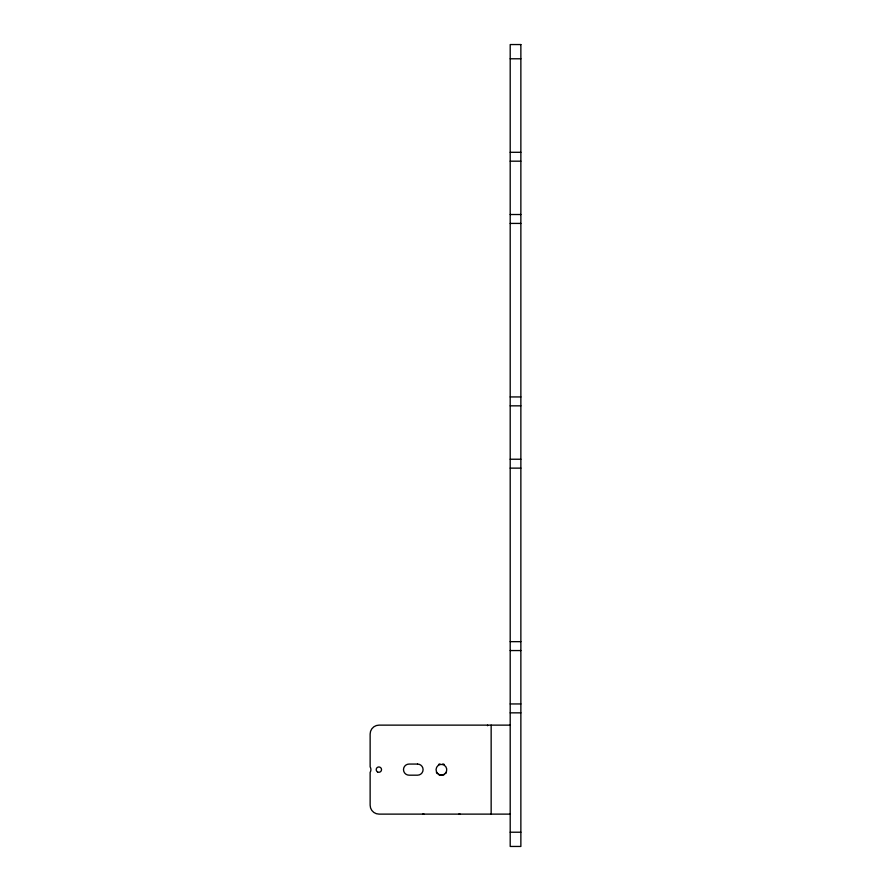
<?xml version="1.0" encoding="UTF-8"?>
<svg xmlns="http://www.w3.org/2000/svg" width="891" height="891" viewBox="0 0 891 891"><rect width="100%" height="100%" fill="white"/><g stroke="black" fill="none" stroke-linecap="round" stroke-linejoin="round"><path stroke-width="1.34" d="M510.198 58.784L520.867 58.784M510.198 152.294L520.867 152.294M510.198 161.182L520.867 161.182M510.198 214.519L520.867 214.519M510.198 223.418L520.867 223.418M510.198 396.94L520.867 396.94M510.198 405.839L520.867 405.839M510.198 459.233L520.867 459.233M510.198 468.131L520.867 468.131M510.198 641.654L520.867 641.654M510.198 650.553L520.867 650.553M510.198 703.946L520.867 703.946M510.198 712.845L520.867 712.845M510.198 725.129L379.031 725.129A8.899 8.899 0 0 0 370.133 734.028L370.133 766.85A5.335 5.335 0 0 1 370.133 772.397L370.133 805.219A8.899 8.899 0 0 0 379.031 814.118L510.198 814.118M510.198 832.216L520.867 832.216M491.153 725.129L491.153 814.118M487.589 725.129L487.589 725.731M446.424 772.419A5.78 5.78 0 0 1 445.5 773.611M444.308 774.535A5.78 5.78 0 0 1 438.517 774.535M437.325 773.611A5.78 5.78 0 0 1 436.401 772.419M438.517 764.511A5.78 5.78 0 0 1 439.92 763.932M442.905 763.932A5.78 5.78 0 0 1 444.308 764.511M460.101 814.118A4.444 4.444 0 0 1 458.954 813.962M423.882 813.962A4.444 4.444 0 0 1 422.724 814.118M520.867 44.55L510.198 44.55L510.198 846.45L520.867 846.45L520.867 44.55M417.511 764.066L409.058 764.066A5.558 5.558 0 0 0 403.5 769.624A5.558 5.558 0 0 0 409.058 775.181L417.511 775.181A5.558 5.558 0 0 0 423.08 769.624A5.558 5.558 0 0 0 417.511 764.066M377.539 771.94A2.673 2.673 0 0 0 381.537 769.624A2.673 2.673 0 0 0 377.539 767.307A2.673 2.673 0 0 0 377.539 771.94M437.637 773.499A5.335 5.335 0 0 0 446.569 771.105A5.335 5.335 0 0 0 440.031 764.567A5.335 5.335 0 0 0 437.637 773.499"/></g></svg>
